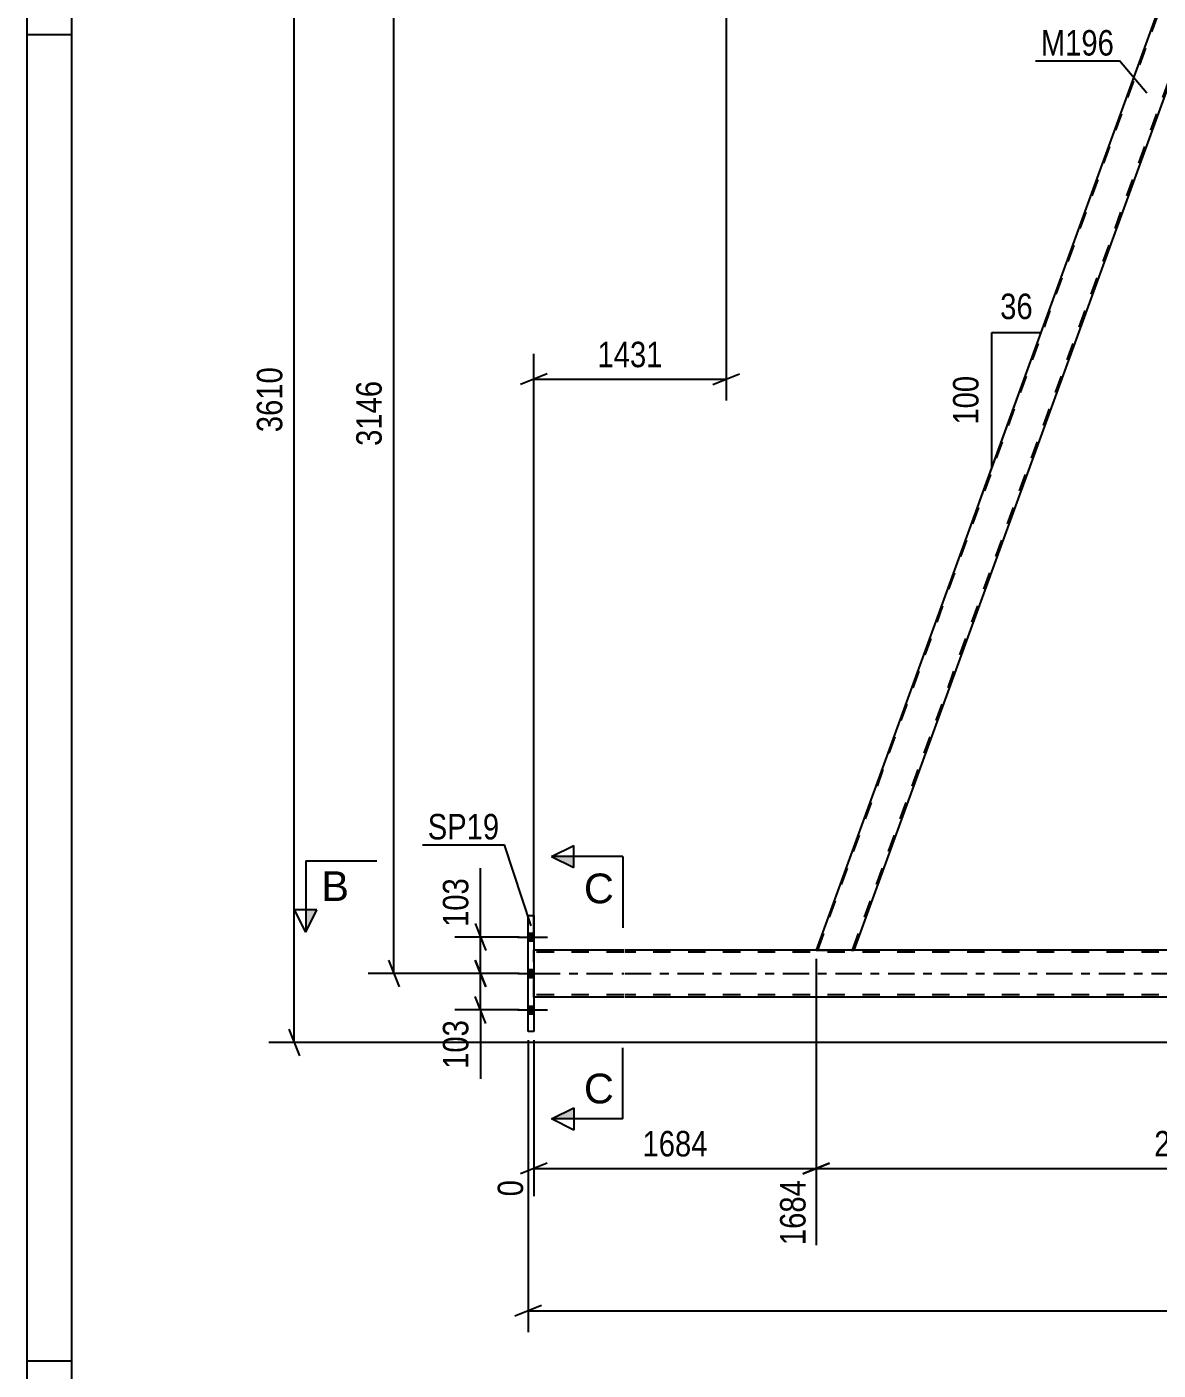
# Model space of a CAD drawing. Header units: millimetres. Extents: x 0 to 841, y 0 to 594.
# Drawn here: x 0 to 127.2, y 297 to 447.9 of the extents above; entities that cross this region are included whole.
import ezdxf

# ---------------------------------------------------------------- set-up
doc = ezdxf.new("R2010")
doc.units = ezdxf.units.MM
doc.linetypes.add('DXK_LINE_DOT2', pattern=[3.9198, 1.9599, -1.9599])
doc.linetypes.add('DXK_LINE_DOT3', pattern=[5.9187, 2.979, -0.9799, 0.9799, -0.9799])
doc.styles.add('Arial', font='ARIAL.TTF', dxfattribs={"height": 0.2})
doc.styles.add('Arial Narrow', font='ARIALN.TTF', dxfattribs={"height": 0.2})

# ---------------------------------------------------------------- blocks, each defined once
blk = doc.blocks.new('Unknown-318884811-1133')
at = {"color": 5, "linetype": 'Continuous'}
for p, q in [((0, 594), (0, 0)), ((5, 589), (5, 5)), ((5, 447), (0, 447)), ((5, 298), (0, 298))]:
    blk.add_line(p, q, dxfattribs=at)
blk = doc.blocks.new('Bolt-318884811-3966 - 3840')
at = {"linetype": 'Continuous'}
for points in [[(56.98, 345.2), (56.98, 346.08), (56.34, 346.08), (56.34, 345.2)], [(56.98, 345.2), (56.98, 346.08), (56.34, 346.08), (56.34, 345.2)], [(56.98, 345.2), (56.98, 346.08), (56.34, 346.08), (56.34, 345.2)], [(56.98, 341.1), (56.98, 341.98), (56.34, 341.98), (56.34, 341.1)], [(56.98, 341.1), (56.98, 341.98), (56.34, 341.98), (56.34, 341.1)], [(56.98, 337), (56.98, 337.88), (56.34, 337.88), (56.34, 337)], [(56.98, 337), (56.98, 337.88), (56.34, 337.88), (56.34, 337)], [(56.98, 337), (56.98, 337.88), (56.34, 337.88), (56.34, 337)]]:
    blk.add_hatch(color=1, dxfattribs=at).paths.add_polyline_path(points)
at = {"color": 1, "linetype": 'Continuous'}
for p, q in [((55.18, 345.64), (58.5, 345.64)), ((55.18, 345.64), (58.5, 345.64)), ((55.18, 345.64), (58.5, 345.64)), ((56.34, 346.08), (56.98, 346.08)), ((56.34, 346.08), (56.98, 346.08)), ((56.34, 346.08), (56.98, 346.08)), ((56.34, 345.2), (56.98, 345.2)), ((56.34, 345.2), (56.98, 345.2)), ((56.34, 345.2), (56.98, 345.2)), ((55.18, 341.54), (58.5, 341.54)), ((55.18, 341.54), (58.5, 341.54)), ((56.34, 341.98), (56.98, 341.98)), ((56.34, 341.98), (56.98, 341.98)), ((56.34, 341.1), (56.98, 341.1)), ((56.34, 341.1), (56.98, 341.1)), ((55.18, 337.44), (58.5, 337.44)), ((55.18, 337.44), (58.5, 337.44)), ((55.18, 337.44), (58.5, 337.44)), ((56.34, 337.88), (56.98, 337.88)), ((56.34, 337.88), (56.98, 337.88)), ((56.34, 337.88), (56.98, 337.88)), ((56.34, 337), (56.98, 337)), ((56.34, 337), (56.98, 337)), ((56.34, 337), (56.98, 337))]:
    blk.add_line(p, q, dxfattribs=at)
blk = doc.blocks.new('Part-318884811-3872 - 3840')
at = {"color": 2, "linetype": 'Continuous'}
for p, q in [((67.1, 344.18), (56.98, 344.18)), ((167.37, 344.18), (67.2, 344.18)), ((67.1, 338.9), (56.98, 338.9)), ((167.37, 338.9), (67.2, 338.9))]:
    blk.add_line(p, q, dxfattribs=at)
at = {"color": 7, "linetype": 'DXK_LINE_DOT2'}
for p, q in [((56.98, 338.9), (56.98, 344.18)), ((67.1, 343.94), (56.98, 343.94)), ((742.64, 343.94), (67.2, 343.94)), ((67.1, 339.14), (56.98, 339.14)), ((742.64, 339.14), (67.2, 339.14))]:
    blk.add_line(p, q, dxfattribs=at)
at = {"color": 7, "linetype": 'DXK_LINE_DOT3'}
for p, q in [((56.98, 341.54), (67.1, 341.54)), ((67.2, 341.54), (742.64, 341.54))]:
    blk.add_line(p, q, dxfattribs=at)
blk = doc.blocks.new('Part-318884811-3881 - 3840')
at = {"color": 2, "linetype": 'Continuous'}
for p, q in [((132.84, 465.4), (88.72, 344.18)), ((137.1, 465.4), (132.84, 465.4)), ((92.98, 344.18), (135.57, 461.2))]:
    blk.add_line(p, q, dxfattribs=at)
at = {"color": 7, "linetype": 'DXK_LINE_DOT2'}
for p, q in [((88.89, 344.18), (133.01, 465.4)), ((92.81, 344.18), (136.93, 465.4)), ((135.57, 461.2), (137.1, 465.4)), ((88.72, 344.18), (92.98, 344.18))]:
    blk.add_line(p, q, dxfattribs=at)
blk = doc.blocks.new('Part-318884811-4064 - 3840')
at = {"color": 2, "linetype": 'Continuous'}
for p, q in [((56.34, 348.04), (56.98, 348.04)), ((56.34, 335.04), (56.34, 348.04)), ((56.98, 348.04), (56.98, 335.04)), ((56.98, 335.04), (56.34, 335.04))]:
    blk.add_line(p, q, dxfattribs=at)
blk = doc.blocks.new('StraightDimension-318884811-4721 - 3840')
at = {"color": 7, "linetype": 'Continuous'}
for p, q in [((50.37, 343.04), (51.57, 340.04)), ((55.34, 341.54), (48.12, 341.54)), ((50.97, 337.44), (50.97, 341.54)), ((51.57, 335.94), (50.37, 338.94)), ((55.34, 337.44), (48.12, 337.44))]:
    blk.add_line(p, q, dxfattribs=at)
at = {"color": 0}
blk.add_wipeout([(50.22, 336.92), (46.02, 336.92), (46.02, 330.23), (50.22, 330.23)], dxfattribs=at)
at = {"color": 7, "linetype": 'Continuous'}
blk.add_line((50.97, 337.44), (50.97, 329.71), dxfattribs=at)
blk.add_line((50.97, 337.44), (50.97, 329.71), dxfattribs=at)
at = {"color": 3, "style": 'Arial Narrow'}
blk.add_text('103', height=2.863, rotation=90.0002, dxfattribs=at).set_placement((49.62, 330.83))
blk = doc.blocks.new('StraightDimension-318884811-4781 - 3840')
at = {"color": 7, "linetype": 'Continuous'}
for p, q in [((41.83, 465.9), (40.63, 468.9)), ((76.96, 467.4), (38.38, 467.4)), ((41.23, 341.54), (41.23, 467.4)), ((40.63, 343.04), (41.83, 340.04)), ((55.34, 341.54), (38.38, 341.54))]:
    blk.add_line(p, q, dxfattribs=at)
at = {"color": 0}
blk.add_wipeout([(40.48, 408.73), (36.28, 408.73), (36.28, 400.21), (40.48, 400.21)], dxfattribs=at)
at = {"color": 3, "style": 'Arial Narrow'}
blk.add_text('3146', height=2.863, rotation=90.0002, dxfattribs=at).set_placement((39.88, 400.81))
blk = doc.blocks.new('StraightDimension-318884811-4729 - 3840')
at = {"color": 7, "linetype": 'Continuous'}
for p, q in [((50.37, 347.14), (51.57, 344.14)), ((55.34, 345.64), (48.12, 345.64)), ((50.97, 341.54), (50.97, 345.64)), ((51.57, 340.04), (50.37, 343.04)), ((55.34, 341.54), (48.12, 341.54))]:
    blk.add_line(p, q, dxfattribs=at)
at = {"color": 0}
blk.add_wipeout([(50.22, 352.85), (46.02, 352.85), (46.02, 346.17), (50.22, 346.17)], dxfattribs=at)
at = {"color": 7, "linetype": 'Continuous'}
blk.add_line((50.97, 345.64), (50.97, 353.38), dxfattribs=at)
blk.add_line((50.97, 345.64), (50.97, 353.38), dxfattribs=at)
at = {"color": 3, "style": 'Arial Narrow'}
blk.add_text('103', height=2.863, rotation=90.0002, dxfattribs=at).set_placement((49.62, 346.77))
blk = doc.blocks.new('StraightDimension-318884811-5062 - 3840')
at = {"color": 7, "linetype": 'Continuous'}
for p, q in [((88.72, 343.18), (88.72, 311.03)), ((56.98, 334.04), (56.98, 316.51)), ((58.48, 320.24), (55.48, 319.04)), ((87.22, 319.04), (90.22, 320.24)), ((56.98, 319.64), (88.72, 319.64))]:
    blk.add_line(p, q, dxfattribs=at)
at = {"color": 0}
blk.add_wipeout([(77.11, 320.39), (77.11, 324.59), (68.6, 324.59), (68.6, 320.39)], dxfattribs=at)
at = {"color": 0, "linetype": 'Continuous'}
for points in [[(56.38, 318.94), (52.18, 318.94), (52.18, 315.91), (56.38, 315.91)], [(88.12, 318.94), (83.92, 318.94), (83.92, 310.43), (88.12, 310.43)]]:
    blk.add_wipeout(points, dxfattribs=at)
at = {"color": 3, "style": 'Arial Narrow'}
blk.add_text('1684', height=2.863, dxfattribs=at).set_placement((69.2, 320.99))
at = {"color": 3, "linetype": 'Continuous', "style": 'Arial Narrow'}
for s, height, p in [('0', 2.86, (55.78, 316.51)), ('1684', 2.863, (87.52, 311.03))]:
    blk.add_text(s, height=height, rotation=90.0002, dxfattribs=at).set_placement(p)
blk = doc.blocks.new('AngleDimension-318884811-4448 - 3840')
at = {"color": 7, "linetype": 'Continuous'}
for p, q in [((108.46, 413.55), (114, 413.55)), ((108.46, 398.33), (114, 413.55)), ((108.46, 398.33), (108.46, 413.55)), ((107.11, 394.63), (108.46, 398.33))]:
    blk.add_line(p, q, dxfattribs=at)
at = {"color": 0}
for points in [[(113.66, 414.45), (113.66, 418.65), (108.8, 418.65), (108.8, 414.45)], [(107.56, 409.28), (103.36, 409.28), (103.36, 402.6), (107.56, 402.6)]]:
    blk.add_wipeout(points, dxfattribs=at)
at = {"color": 3, "style": 'Arial Narrow'}
blk.add_text('36', height=2.863, dxfattribs=at).set_placement((109.4, 415.05))
blk.add_text('100', height=2.863, rotation=90.0002, dxfattribs=at).set_placement((106.96, 403.2))
blk = doc.blocks.new('StraightDimension-318884811-4648 - 3840')
at = {"color": 7, "linetype": 'Continuous'}
for p, q in [((30.06, 333.8), (30.06, 478.2)), ((29.46, 335.3), (30.66, 332.3)), ((166.37, 333.8), (27.21, 333.8))]:
    blk.add_line(p, q, dxfattribs=at)
at = {"color": 0}
blk.add_wipeout([(29.31, 410.26), (25.11, 410.26), (25.11, 401.75), (29.31, 401.75)], dxfattribs=at)
at = {"color": 3, "style": 'Arial Narrow'}
blk.add_text('3610', height=2.863, rotation=90.0002, dxfattribs=at).set_placement((28.71, 402.35))
blk = doc.blocks.new('StraightDimension-318884811-4770 - 3840')
at = {"color": 7, "linetype": 'Continuous'}
for p, q in [((78.6, 464.4), (78.6, 405.9)), ((56.98, 345.18), (56.98, 411.15)), ((58.48, 408.9), (55.48, 407.7)), ((56.98, 408.3), (78.6, 408.3)), ((77.1, 407.7), (80.1, 408.9))]:
    blk.add_line(p, q, dxfattribs=at)
at = {"color": 0}
blk.add_wipeout([(72.05, 409.05), (72.05, 413.25), (63.54, 413.25), (63.54, 409.05)], dxfattribs=at)
at = {"color": 3, "style": 'Arial Narrow'}
blk.add_text('1431', height=2.863, dxfattribs=at).set_placement((64.14, 409.65))
blk = doc.blocks.new('StraightDimension-318884811-4786 - 3840')
at = {"color": 7, "linetype": 'Continuous'}
for p, q in [((88.72, 343.18), (88.72, 311.03)), ((172.01, 343.18), (172.01, 311.03)), ((90.22, 320.24), (87.22, 319.04)), ((170.51, 319.04), (173.51, 320.24)), ((88.72, 319.64), (172.01, 319.64))]:
    blk.add_line(p, q, dxfattribs=at)
at = {"color": 0}
blk.add_wipeout([(134.62, 320.39), (134.62, 324.59), (126.11, 324.59), (126.11, 320.39)], dxfattribs=at)
at = {"color": 0, "linetype": 'Continuous'}
blk.add_wipeout([(171.41, 318.94), (167.21, 318.94), (167.21, 310.43), (171.41, 310.43)], dxfattribs=at)
at = {"color": 3, "style": 'Arial Narrow'}
blk.add_text('2082', height=2.863, dxfattribs=at).set_placement((126.71, 320.99))
at = {"color": 3, "linetype": 'Continuous', "style": 'Arial Narrow'}
blk.add_text('3766', height=2.863, rotation=90.0002, dxfattribs=at).set_placement((170.81, 311.03))
blk = doc.blocks.new('StraightDimension-318884811-5073 - 3840')
at = {"color": 7, "linetype": 'Continuous'}
for p, q in [((56.34, 334.04), (56.34, 301.26)), ((57.84, 304.26), (54.84, 303.06)), ((56.34, 303.66), (794.37, 303.66))]:
    blk.add_line(p, q, dxfattribs=at)
blk = doc.blocks.new('Mark-318884811-3877 - 3840')
at = {"color": 0}
blk.add_wipeout([(122.19, 444.66), (122.19, 447.66), (113.97, 447.66), (113.97, 444.66)], dxfattribs=at)
blk.add_wipeout([(122.19, 444.66), (122.19, 447.66), (113.97, 447.66), (113.97, 444.66)], dxfattribs=at)
at = {"color": 30, "linetype": 'Continuous'}
for p in [(113.37, 444.06), (125.89, 440.45)]:
    blk.add_line(p, (122.79, 444.06), dxfattribs=at)
at = {"color": 3, "style": 'Arial Narrow'}
blk.add_text('M196', height=2.863, dxfattribs=at).set_placement((113.97, 444.66))
blk = doc.blocks.new('Mark-318884811-4060 - 3840')
at = {"color": 0}
blk.add_wipeout([(53.1, 356.6), (53.1, 359.6), (45.06, 359.6), (45.06, 356.6)], dxfattribs=at)
blk.add_wipeout([(53.1, 356.6), (53.1, 359.6), (45.06, 359.6), (45.06, 356.6)], dxfattribs=at)
at = {"color": 30, "linetype": 'Continuous'}
for p in [(44.46, 356), (56.7, 346.91)]:
    blk.add_line(p, (53.7, 356), dxfattribs=at)
at = {"color": 3, "style": 'Arial Narrow'}
blk.add_text('SP19', height=2.863, dxfattribs=at).set_placement((45.06, 356.6))
blk = doc.blocks.new('SectionMark-318884811-5436 - 3840')
at = {"linetype": 'Continuous'}
blk.add_hatch(color=6, dxfattribs=at).paths.add_polyline_path([(31.35, 348.68), (32.6, 348.68), (31.35, 346.18)])
at = {"color": 6, "linetype": 'Continuous'}
for p, q in [((31.35, 354.18), (39.35, 354.18)), ((31.35, 354.18), (31.35, 346.18)), ((31.35, 346.18), (30.1, 348.68)), ((32.6, 348.68), (30.1, 348.68)), ((31.35, 346.18), (32.6, 348.68))]:
    blk.add_line(p, q, dxfattribs=at)
at = {"color": 0, "linetype": 'Continuous'}
blk.add_wipeout([(36.21, 349.68), (36.21, 353.18), (33.1, 353.18), (33.1, 349.68)], dxfattribs=at)
at = {"color": 3, "linetype": 'Continuous', "style": 'Arial'}
blk.add_text('B', height=3.34, dxfattribs=at).set_placement((33.1, 349.68))
blk = doc.blocks.new('SectionMark-318884811-5464 - 3840')
at = {"linetype": 'Continuous'}
for points in [[(61.48, 354.68), (61.48, 353.43), (58.98, 354.68)], [(61.48, 326.45), (61.48, 325.2), (58.98, 325.2)]]:
    blk.add_hatch(color=6, dxfattribs=at).paths.add_polyline_path(points)
at = {"color": 6, "linetype": 'Continuous'}
for p, q in [((58.98, 354.68), (61.48, 355.93)), ((66.98, 354.68), (58.98, 354.68)), ((58.98, 354.68), (61.48, 353.43)), ((61.48, 353.43), (61.48, 355.93)), ((66.98, 354.68), (66.98, 346.68)), ((66.98, 325.2), (66.98, 333.2)), ((58.98, 325.2), (61.48, 326.45)), ((61.48, 326.45), (61.48, 323.95)), ((66.98, 325.2), (58.98, 325.2)), ((61.48, 323.95), (58.98, 325.2))]:
    blk.add_line(p, q, dxfattribs=at)
at = {"color": 0, "linetype": 'Continuous'}
for points in [[(65.98, 349.43), (65.98, 352.93), (62.61, 352.93), (62.61, 349.43)], [(65.98, 326.95), (65.98, 330.45), (62.61, 330.45), (62.61, 326.95)]]:
    blk.add_wipeout(points, dxfattribs=at)
at = {"color": 3, "linetype": 'Continuous', "style": 'Arial'}
for p in [(62.61, 349.43), (62.61, 326.95)]:
    blk.add_text('C', height=3.34, dxfattribs=at).set_placement(p)

msp = doc.modelspace()

# ---------------------------------------------------------------- block references
for name in ['Unknown-318884811-1133', 'Part-318884811-3881 - 3840', 'Part-318884811-4064 - 3840', 'Bolt-318884811-3966 - 3840', 'Part-318884811-3872 - 3840']:
    msp.add_blockref(name, (0, 0))

# ---------------------------------------------------------------- next in the draw order: block references
for name in ['AngleDimension-318884811-4448 - 3840', 'StraightDimension-318884811-4721 - 3840']:
    msp.add_blockref(name, (0, 0))

# ---------------------------------------------------------------- next in the draw order: block references
msp.add_blockref('StraightDimension-318884811-4781 - 3840', (0, 0))

# ---------------------------------------------------------------- next in the draw order: block references
msp.add_blockref('StraightDimension-318884811-4729 - 3840', (0, 0))

# ---------------------------------------------------------------- next in the draw order: block references
msp.add_blockref('StraightDimension-318884811-5062 - 3840', (0, 0))

# ---------------------------------------------------------------- next in the draw order: block references
msp.add_blockref('StraightDimension-318884811-4648 - 3840', (0, 0))

# ---------------------------------------------------------------- next in the draw order: block references
for name in ['StraightDimension-318884811-4770 - 3840', 'StraightDimension-318884811-4786 - 3840']:
    msp.add_blockref(name, (0, 0))

# ---------------------------------------------------------------- next in the draw order: block references
msp.add_blockref('StraightDimension-318884811-5073 - 3840', (0, 0))

# ---------------------------------------------------------------- next in the draw order: block references
for name in ['Mark-318884811-3877 - 3840', 'Mark-318884811-4060 - 3840']:
    msp.add_blockref(name, (0, 0))

# ---------------------------------------------------------------- next in the draw order: block references
msp.add_blockref('SectionMark-318884811-5436 - 3840', (0, 0))

# ---------------------------------------------------------------- next in the draw order: block references
msp.add_blockref('SectionMark-318884811-5464 - 3840', (0, 0))

doc.saveas('drawing.dxf')
